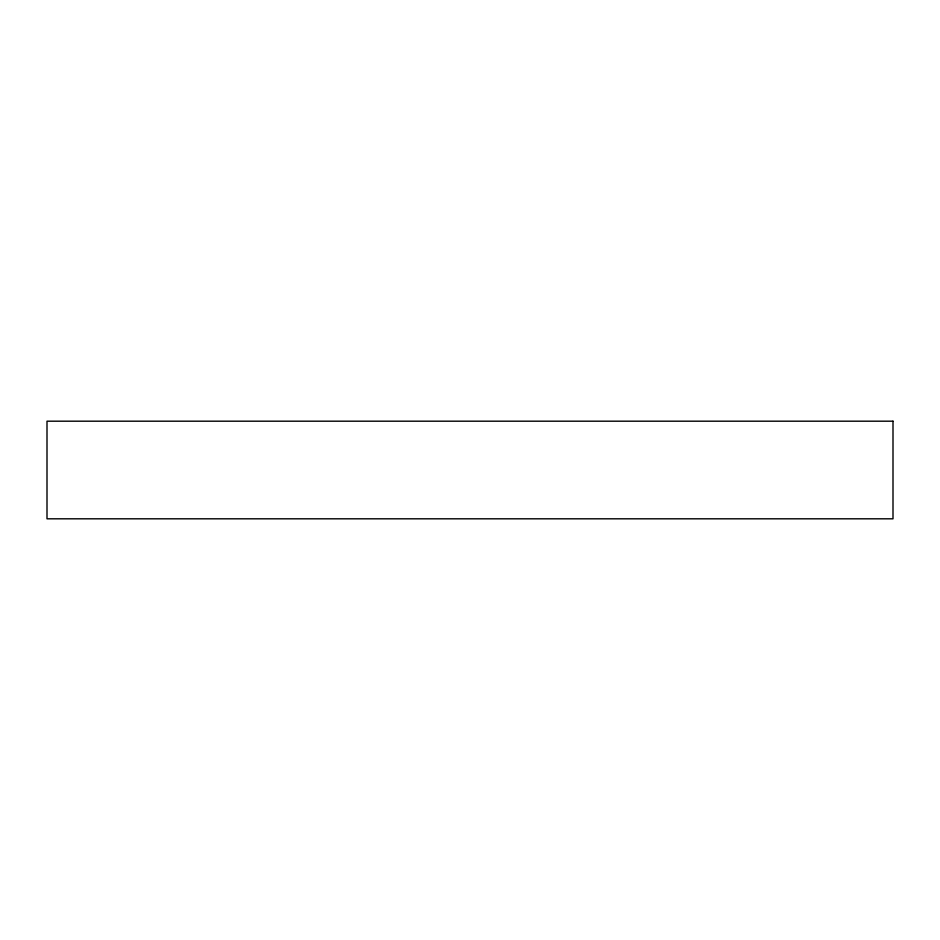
<?xml version="1.0" encoding="UTF-8"?>
<svg xmlns="http://www.w3.org/2000/svg" width="940" height="940" viewBox="0 0 940 940"><rect width="100%" height="100%" fill="white"/><g stroke="black" fill="none" stroke-linecap="round" stroke-linejoin="round"><path stroke-width="1.41" d="M893 421.19L47 421.19L47 518.81L893 518.81L893 421.19"/></g></svg>
